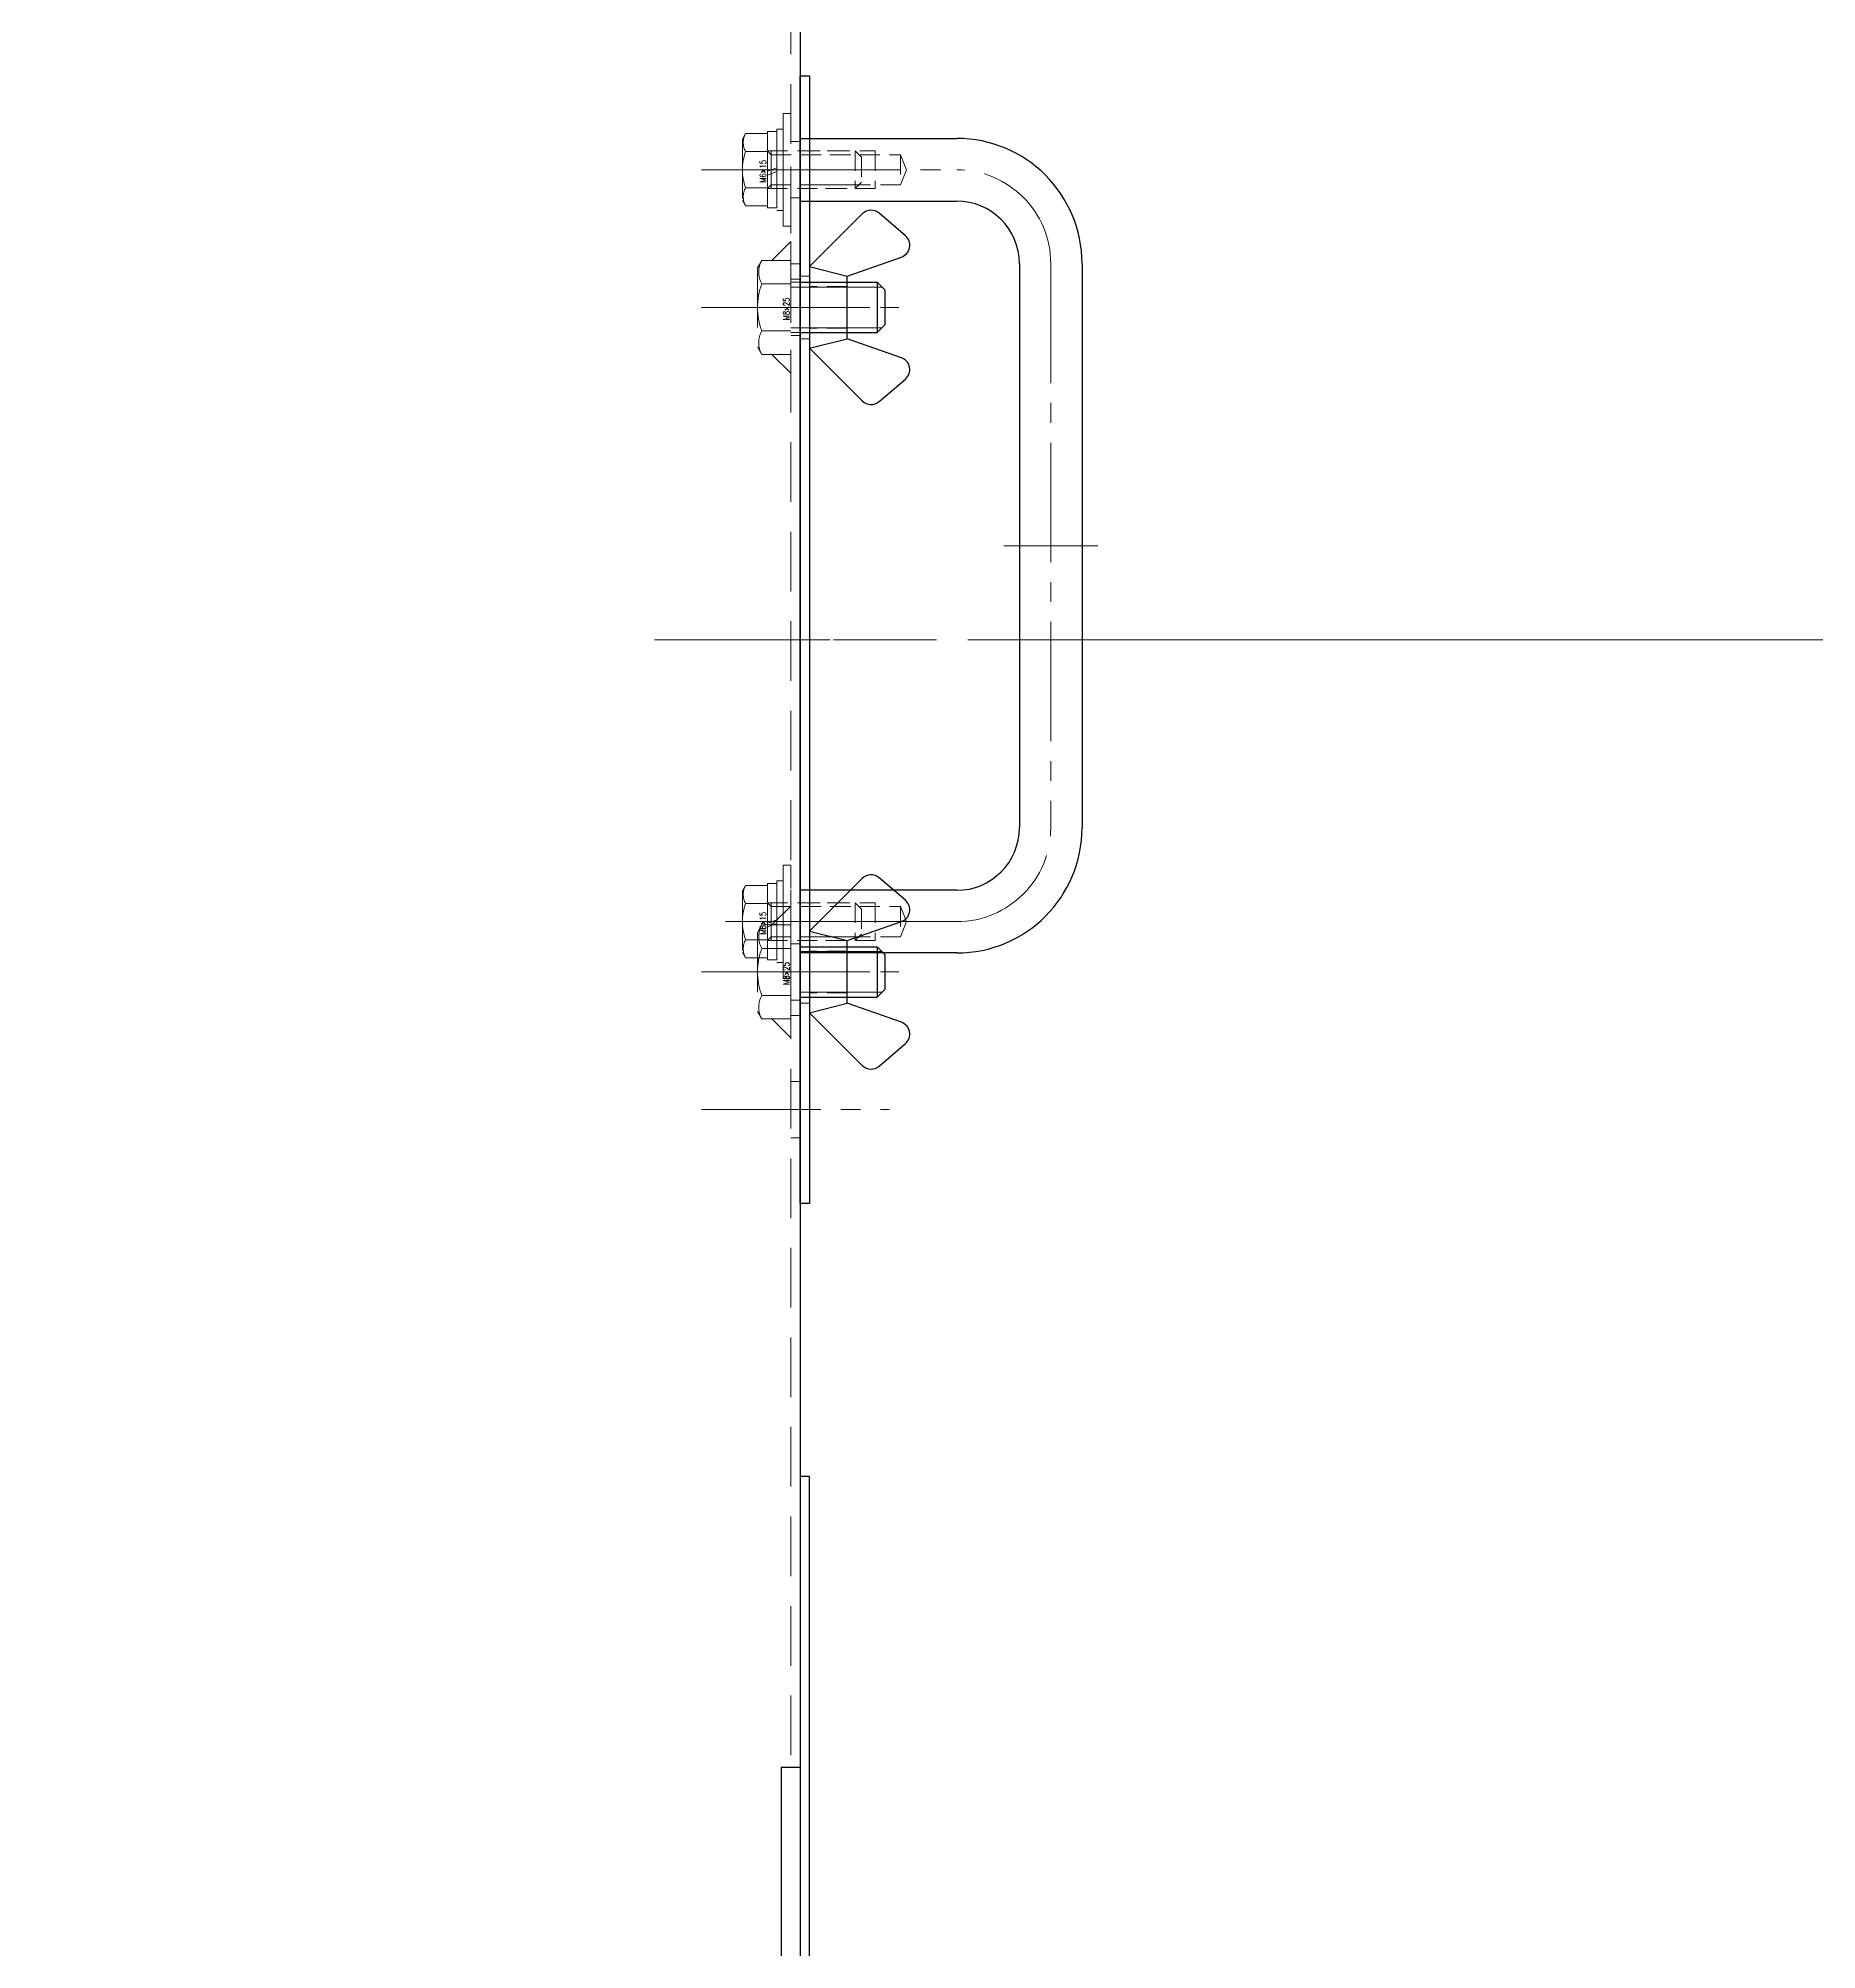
# Model space of a CAD drawing. Header units: millimetres. Extents: x 0 to 51411, y 0 to 16902.
# Drawn here: x 5915.9 to 6199.7, y 11858.5 to 12163.6 of the extents above; entities that cross this region are included whole.
import ezdxf

# ---------------------------------------------------------------- set-up
doc = ezdxf.new("R2010")
doc.units = ezdxf.units.MM
doc.linetypes.add('CENTER2', pattern=[28.575, 19.05, -3.175, 3.175, -3.175])
doc.linetypes.add('HIDDEN2', pattern=[4.7625, 3.175, -1.5875])
for name, color, linetype, lineweight in [('01_外形線', 7, 'Continuous', 25), ('02_細線', 5, 'Continuous', 13), ('03_かくれ線', 6, 'HIDDEN2', 13), ('04_中心線', 1, 'CENTER2', 9), ('07_寸法線', 3, 'Continuous', 9)]:
    doc.layers.add(name, color=color, linetype=linetype, lineweight=lineweight)
doc.layers.add('10_補助線', color=8, linetype='Continuous', lineweight=13, plot=False)
doc.styles.add('寸法用', font='simplex.shx', dxfattribs={"width": 0.8, "bigfont": '@extfont2.shx'})
doc.dimstyles.new('機械製図用', dxfattribs={"dimtxt": 3.5, "dimasz": 3.5, "dimexe": 2, "dimexo": 0, "dimgap": 1.2, "dimtad": 1, "dimdsep": 46, "dimtxsty": '寸法用', "dimblk": 'OPEN30', "dimcen": 0, "dimclrd": 256, "dimclre": 256, "dimclrt": 7, "dimazin": 2, "dimtm": 1e-09, "dimtfac": 0.75, "dimtmove": 0, "dimatfit": 3, "dimldrblk": 'OPEN30', "dimfxl": 1, "dimlwd": -1, "dimlwe": -1, "dimarcsym": 0})

# ---------------------------------------------------------------- blocks, each defined once
blk = doc.blocks.new('_Open30')
at = {"color": 0, "linetype": 'ByBlock', "lineweight": -2}
for p, q in [((-1, 0.268), (0, 0)), ((0, 0), (-1, -0.268)), ((0, 0), (-1, 0))]:
    blk.add_line(p, q, dxfattribs=at)
blk = doc.blocks.new('*D900')
at = {"layer": '07_寸法線', "transparency": 16777216}
for p, q in [((6064.22, 12067.64), (6836.88, 12067.64)), ((6834.88, 12047.64), (6834.88, 10522.58)), ((6839.88, 10502.58), (6836.88, 10502.58))]:
    blk.add_line(p, q, dxfattribs=at)
at = {"layer": 'Defpoints', "color": 0, "transparency": 16777216}
for p in [(6059.22, 12067.64), (6834.88, 10502.58), (6834.88, 10502.58)]:
    blk.add_point(p, dxfattribs=at)
at = {"layer": '07_寸法線', "transparency": 16777216, "xscale": 20, "yscale": 20, "zscale": 20}
for p, rotation in [((6834.88, 12067.64), 90), ((6834.88, 10502.58), 270)]:
    blk.add_blockref('_Open30', p, dxfattribs=dict(at, rotation=rotation))
at = {"layer": '07_寸法線', "color": 7, "transparency": 16777216, "insert": (6809.88, 11285.11), "char_height": 40, "attachment_point": 5, "rotation": 90, "style": '寸法用'}
blk.add_mtext('1565', dxfattribs=at)
blk = doc.blocks.new('*U989')
at = {"layer": '04_中心線', "color": 0, "transparency": 16777216}
blk.add_line((6.5, 0), (-6.5, 0), dxfattribs=at)
blk = doc.blocks.new('*U990')
at = {"layer": '04_中心線', "color": 0, "transparency": 16777216}
blk.add_line((6.5, 0), (-6.5, 0), dxfattribs=at)

msp = doc.modelspace()

# ---------------------------------------------------------------- linework, layer by layer
at = {"layer": '01_外形線', "color": 2}
for p, q in [((6037.467, 12147.64), (6062.467, 12147.64)), ((6037.467, 12147.64), (6037.467, 12137.64)), ((6037.467, 12137.64), (6062.467, 12137.64)), ((6072.467, 12127.64), (6072.467, 12037.64)), ((6082.467, 12127.64), (6082.467, 12037.64)), ((6037.467, 12124.673), (6049.767, 12124.673)), ((6049.767, 12124.673), (6049.767, 12116.673)), ((6049.767, 12124.673), (6050.967, 12123.473)), ((6050.967, 12123.473), (6050.967, 12117.873)), ((6049.767, 12116.673), (6050.967, 12117.873)), ((6037.467, 12116.673), (6049.767, 12116.673)), ((6062.467, 12027.64), (6037.467, 12027.64)), ((6037.467, 12027.64), (6037.467, 12017.64)), ((6037.467, 12018.607), (6049.767, 12018.607)), ((6062.467, 12017.64), (6037.467, 12017.64)), ((6049.767, 12018.607), (6049.767, 12010.607)), ((6049.767, 12018.607), (6050.967, 12017.407)), ((6050.967, 12017.407), (6050.967, 12011.807)), ((6049.767, 12010.607), (6050.967, 12011.807)), ((6037.467, 12010.607), (6049.767, 12010.607))]:
    msp.add_line(p, q, dxfattribs=at)
msp.add_lwpolyline([(5727.467, 12213.64), (5537.467, 12213.64), (5537.467, 12455.64), (5835.396, 12455.64, -0.1989124), (5837.517, 12454.762), (6037.467, 12254.812), (6037.467, 11887.64), (6034.467, 11887.64), (6034.467, 11779.64), (5537.467, 11779.64), (5537.467, 12163.64), (5652.972, 12163.64, 0.3563944), (5677.467, 12143.64), (5727.467, 12143.64, 0.4142192), (5752.467, 12168.64), (5752.467, 12188.64, 0.4142136), (5727.467, 12213.64)], format="xyb", dxfattribs=at)
msp.add_lwpolyline([(6037.467, 12157.64), (6038.967, 12157.64), (6038.967, 11977.64), (6037.467, 11977.64)], close=True, dxfattribs=at)
for points in [[(6053.628, 12112.642), (6044.967, 12115.673), (6044.967, 12125.673), (6053.628, 12128.704, 0.5777127), (6054.27, 12132.11), (6050.099, 12135.691, 0.3921312), (6047.382, 12135.588), (6038.967, 12127.173), (6038.967, 12114.173), (6047.381, 12105.759, 0.3920972), (6050.098, 12105.656), (6054.27, 12109.236, 0.5777462)], [(6053.628, 12006.576), (6044.967, 12009.607), (6044.967, 12019.607), (6053.628, 12022.638, 0.5777127), (6054.27, 12026.044), (6050.099, 12029.625, 0.3921312), (6047.382, 12029.522), (6038.967, 12021.107), (6038.967, 12008.107), (6047.381, 11999.693, 0.3920972), (6050.098, 11999.59), (6054.27, 12003.17, 0.5777462)]]:
    msp.add_lwpolyline(points, format="xyb", close=True, dxfattribs=at)
for points in [[(6038.967, 12127.173), (6044.967, 12125.673)], [(6038.967, 12114.173), (6044.967, 12115.673)], [(6038.967, 12021.107), (6044.967, 12019.607)], [(6038.967, 12008.107), (6044.967, 12009.607)]]:
    msp.add_lwpolyline(points, dxfattribs=at)
at = {"layer": '01_外形線'}
msp.add_lwpolyline([(6037.467, 11585.585), (6038.967, 11585.585), (6038.967, 11934.085), (6037.467, 11934.085)], close=True, dxfattribs=at)
at = {"layer": '01_外形線', "color": 2}
for centre, radius, start, end in [((6062.467, 12127.64), 20, 0, 90), ((6062.467, 12127.64), 10, 0, 90), ((6062.467, 12037.64), 20, 270, 0), ((6062.467, 12037.64), 10, 270, 0)]:
    msp.add_arc(centre, radius, start, end, dxfattribs=at)
at = {"layer": '02_細線', "color": 2}
for p, q in [((6037.467, 12123.923), (6050.517, 12123.923)), ((6037.467, 12117.423), (6050.517, 12117.423)), ((6037.467, 12017.857), (6050.517, 12017.857)), ((6037.467, 12011.357), (6050.517, 12011.357))]:
    msp.add_line(p, q, dxfattribs=at)
at = {"layer": '03_かくれ線', "color": 2, "ltscale": 3}
for p, q in [((6035.967, 12256.312), (6035.967, 11887.64)), ((6035.967, 12147.14), (6037.467, 12147.14)), ((6035.967, 12138.14), (6037.467, 12138.14)), ((6031.363, 12128.179), (6030.667, 12126.973)), ((6035.967, 12128.179), (6031.363, 12128.179)), ((6035.967, 12128.179), (6035.967, 12113.168)), ((6035.967, 12127.64), (6037.467, 12127.64)), ((6030.667, 12126.973), (6030.667, 12114.373)), ((6035.967, 12124.426), (6031.363, 12124.426)), ((6035.967, 12125.173), (6037.467, 12125.173)), ((6037.467, 12125.673), (6038.967, 12125.673)), ((6035.967, 12116.92), (6031.363, 12116.92)), ((6035.967, 12116.173), (6037.467, 12116.173)), ((6037.467, 12115.673), (6038.967, 12115.673)), ((6031.363, 12113.168), (6030.667, 12114.373)), ((6035.967, 12113.168), (6031.363, 12113.168)), ((6031.363, 12022.113), (6030.667, 12020.907)), ((6030.667, 12020.907), (6030.667, 12008.307)), ((6035.967, 12022.113), (6031.363, 12022.113)), ((6035.967, 12022.113), (6035.967, 12007.102)), ((6035.967, 12018.36), (6031.363, 12018.36)), ((6035.967, 12019.107), (6037.467, 12019.107)), ((6037.467, 12019.607), (6038.967, 12019.607)), ((6031.363, 12007.102), (6030.667, 12008.307)), ((6035.967, 12010.854), (6031.363, 12010.854)), ((6035.967, 12010.107), (6037.467, 12010.107)), ((6037.467, 12009.607), (6038.967, 12009.607)), ((6035.967, 12007.102), (6031.363, 12007.102)), ((6035.967, 12007.64), (6037.467, 12007.64)), ((6035.967, 11997.14), (6037.467, 11997.14)), ((6035.967, 11988.14), (6037.467, 11988.14))]:
    msp.add_line(p, q, dxfattribs=at)
at = {"layer": '03_かくれ線', "color": 2}
for p, q in [((6035.967, 12124.673), (6037.467, 12124.673)), ((6035.967, 12123.923), (6037.467, 12123.923)), ((6035.967, 12117.423), (6037.467, 12117.423)), ((6035.967, 12116.673), (6037.467, 12116.673))]:
    msp.add_line(p, q, dxfattribs=at)
at = {"layer": '03_かくれ線', "color": 2, "ltscale": 3}
for points in [[(6034.767, 12151.64), (6034.767, 12133.64), (6035.967, 12133.64), (6035.967, 12151.64)], [(6034.767, 12136.14), (6034.767, 12149.14), (6033.767, 12149.14), (6033.767, 12136.14)], [(6034.767, 12031.64), (6034.767, 12013.64), (6035.967, 12013.64), (6035.967, 12031.64)], [(6034.767, 12016.14), (6034.767, 12029.14), (6033.767, 12029.14), (6033.767, 12016.14)]]:
    msp.add_lwpolyline(points, close=True, dxfattribs=at)
for points in [[(6028.771, 12148.414), (6028.267, 12147.54)], [(6032.267, 12148.414), (6028.771, 12148.414)], [(6032.267, 12148.74), (6032.267, 12142.394)], [(6033.767, 12148.74), (6032.267, 12148.74)], [(6032.267, 12148.414), (6032.267, 12136.867)], [(6032.267, 12148.414), (6032.267, 12136.867)], [(6033.767, 12148.74), (6033.767, 12142.94)], [(6028.267, 12147.54), (6028.267, 12137.74)], [(6032.267, 12145.527), (6028.771, 12145.527)], [(6032.867, 12145.04), (6032.267, 12145.64)], [(6032.867, 12139.64), (6032.867, 12145.64)], [(6033.767, 12142.94), (6032.267, 12142.394)], [(6033.767, 12142.34), (6032.267, 12141.794)], [(6033.767, 12142.34), (6033.767, 12136.54)], [(6032.267, 12139.753), (6028.771, 12139.753)], [(6032.267, 12141.794), (6032.267, 12136.54)], [(6032.867, 12140.24), (6032.267, 12139.64)], [(6028.771, 12136.867), (6028.267, 12137.74)], [(6032.267, 12136.867), (6028.771, 12136.867)], [(6032.267, 12136.54), (6033.767, 12136.54)], [(6032.967, 12128.179), (6035.967, 12128.179), (6035.967, 12131.179), (6032.967, 12128.179)], [(6032.967, 12113.168), (6035.967, 12113.168), (6035.967, 12110.168), (6032.967, 12113.168)], [(6028.771, 12028.414), (6028.267, 12027.54)], [(6028.267, 12027.54), (6028.267, 12017.74)], [(6032.267, 12028.414), (6028.771, 12028.414)], [(6032.267, 12028.74), (6032.267, 12022.394)], [(6033.767, 12028.74), (6032.267, 12028.74)], [(6032.267, 12028.414), (6032.267, 12016.867)], [(6032.267, 12028.414), (6032.267, 12016.867)], [(6033.767, 12028.74), (6033.767, 12022.94)], [(6032.267, 12025.527), (6028.771, 12025.527)], [(6032.867, 12025.04), (6032.267, 12025.64)], [(6032.867, 12019.64), (6032.867, 12025.64)], [(6032.967, 12022.113), (6035.967, 12022.113), (6035.967, 12025.113), (6032.967, 12022.113)], [(6033.767, 12022.94), (6032.267, 12022.394)], [(6033.767, 12022.34), (6032.267, 12021.794)], [(6032.267, 12021.794), (6032.267, 12016.54)], [(6032.867, 12020.24), (6032.267, 12019.64)], [(6033.767, 12022.34), (6033.767, 12016.54)], [(6028.771, 12016.867), (6028.267, 12017.74)], [(6032.267, 12019.753), (6028.771, 12019.753)], [(6032.267, 12016.867), (6028.771, 12016.867)], [(6032.267, 12016.54), (6033.767, 12016.54)], [(6032.967, 12007.102), (6035.967, 12007.102), (6035.967, 12004.102), (6032.967, 12007.102)]]:
    msp.add_lwpolyline(points, dxfattribs=at)
for points in [[(6028.771, 12148.414, 0.2679491), (6028.771, 12145.527)], [(6028.771, 12145.527, 0.1747), (6028.771, 12139.753)], [(6028.771, 12139.753, 0.2679491), (6028.771, 12136.867)], [(6028.771, 12028.414, 0.2679491), (6028.771, 12025.527)], [(6028.771, 12025.527, 0.1747), (6028.771, 12019.753)], [(6028.771, 12019.753, 0.2679491), (6028.771, 12016.867)]]:
    msp.add_lwpolyline(points, format="xyb", dxfattribs=at)
at = {"layer": '03_かくれ線', "color": 2}
for points in [[(6032.267, 12145.64), (6046.267, 12145.64)], [(6037.467, 12145.64), (6049.467, 12145.64), (6049.467, 12139.64), (6037.467, 12139.64)], [(6046.267, 12145.64), (6047.267, 12144.64)], [(6046.267, 12145.64), (6046.267, 12139.64)], [(6032.867, 12145.04), (6046.867, 12145.04)], [(6037.467, 12145.04), (6053.467, 12145.04), (6053.467, 12140.24), (6037.467, 12140.24)], [(6047.267, 12144.64), (6047.267, 12140.64)], [(6053.467, 12145.04), (6054.461, 12142.64), (6053.467, 12140.24)], [(6032.267, 12139.64), (6046.267, 12139.64)], [(6032.867, 12140.24), (6046.867, 12140.24)], [(6046.267, 12139.64), (6047.267, 12140.64)], [(6044.967, 12124.673), (6038.967, 12124.673)], [(6044.967, 12123.997), (6038.967, 12123.997)], [(6044.967, 12117.35), (6038.967, 12117.35)], [(6044.967, 12116.673), (6038.967, 12116.673)], [(6032.267, 12025.64), (6046.267, 12025.64)], [(6032.867, 12025.04), (6046.867, 12025.04)], [(6037.467, 12025.64), (6049.467, 12025.64), (6049.467, 12019.64), (6037.467, 12019.64)], [(6037.467, 12025.04), (6053.467, 12025.04), (6053.467, 12020.24), (6037.467, 12020.24)], [(6046.267, 12025.64), (6047.267, 12024.64)], [(6046.267, 12025.64), (6046.267, 12019.64)], [(6047.267, 12024.64), (6047.267, 12020.64)], [(6053.467, 12025.04), (6054.461, 12022.64), (6053.467, 12020.24)], [(6032.867, 12020.24), (6046.867, 12020.24)], [(6046.267, 12019.64), (6047.267, 12020.64)], [(6032.267, 12019.64), (6046.267, 12019.64)], [(6044.967, 12018.607), (6038.967, 12018.607)], [(6044.967, 12017.931), (6038.967, 12017.931)], [(6044.967, 12011.284), (6038.967, 12011.284)], [(6044.967, 12010.607), (6038.967, 12010.607)]]:
    msp.add_lwpolyline(points, dxfattribs=at)
at = {"layer": '03_かくれ線', "color": 2, "ltscale": 3}
for centre, radius, start, end in [((6034.613, 12126.302), 3.753, 150.00001, 209.99999), ((6041.132, 12120.673), 10.465, 158.98558, 201.01442), ((6034.613, 12115.044), 3.753, 150.00001, 209.99999), ((6034.613, 12020.236), 3.753, 150.00001, 209.99999), ((6041.132, 12014.607), 10.465, 158.98558, 201.01442), ((6034.613, 12008.978), 3.753, 150.00001, 209.99999)]:
    msp.add_arc(centre, radius, start, end, dxfattribs=at)
at = {"layer": '04_中心線', "color": 2}
for p, q in [((6021.717, 12142.64), (6051.717, 12142.64)), ((6034.467, 12142.64), (6062.467, 12142.64)), ((6077.467, 12127.64), (6077.467, 12037.64)), ((6021.717, 12120.673), (6051.717, 12120.673)), ((6023.217, 12120.673), (6053.217, 12120.673)), ((6084.967, 12082.64), (6069.967, 12082.64)), ((6014.217, 12067.64), (6059.217, 12067.64)), ((6023.217, 12067.64), (6053.217, 12067.64)), ((6062.467, 12022.64), (6034.467, 12022.64)), ((6021.717, 12014.607), (6051.717, 12014.607)), ((6023.217, 12014.607), (6053.217, 12014.607)), ((6021.717, 11992.64), (6051.717, 11992.64))]:
    msp.add_line(p, q, dxfattribs=at)
msp.add_lwpolyline([(6025.567, 12022.64), (6044.567, 12022.64)], dxfattribs=at)
for centre, start, end in [((6062.467, 12127.64), 0, 90), ((6062.467, 12037.64), 270, 0)]:
    msp.add_arc(centre, 15, start, end, dxfattribs=at)

# ---------------------------------------------------------------- block references
for name, p in [('*U989', (6041.967, 12120.673)), ('*U990', (6041.967, 12014.607))]:
    msp.add_blockref(name, p, dxfattribs=at)

# ---------------------------------------------------------------- texts
at = {"layer": '03_かくれ線', "color": 2, "ltscale": 3, "style": '寸法用', "width": 0.8}
for p in [(6032.032, 12140.566), (6032.032, 12020.566)]:
    msp.add_text('M6×15', height=1, rotation=90, dxfattribs=at).set_placement(p)
at = {"layer": '10_補助線', "color": 2, "ltscale": 3, "style": '寸法用', "width": 0.8}
for p in [(6035.767, 12118.61), (6035.767, 12012.544)]:
    msp.add_text('M8×25', height=1, rotation=90, dxfattribs=at).set_placement(p)

# ---------------------------------------------------------------- dimensions: what is measured, and where the dimension line sits
at = {"layer": '07_寸法線'}
dim = msp.add_linear_dim(base=(6834.876, 10502.585), p1=(6059.217, 12067.64), p2=(6834.876, 10502.585), angle=90, dimstyle='機械製図用', override={"dimtxt": 40, "dimasz": 20, "dimexo": 5, "dimgap": 5, "dimdec": 0}, dxfattribs=at)
dim.commit()
dim.dimension.update_dxf_attribs({"geometry": '*D900', "text_midpoint": (6809.876, 11285.112)})

doc.saveas('drawing.dxf')
